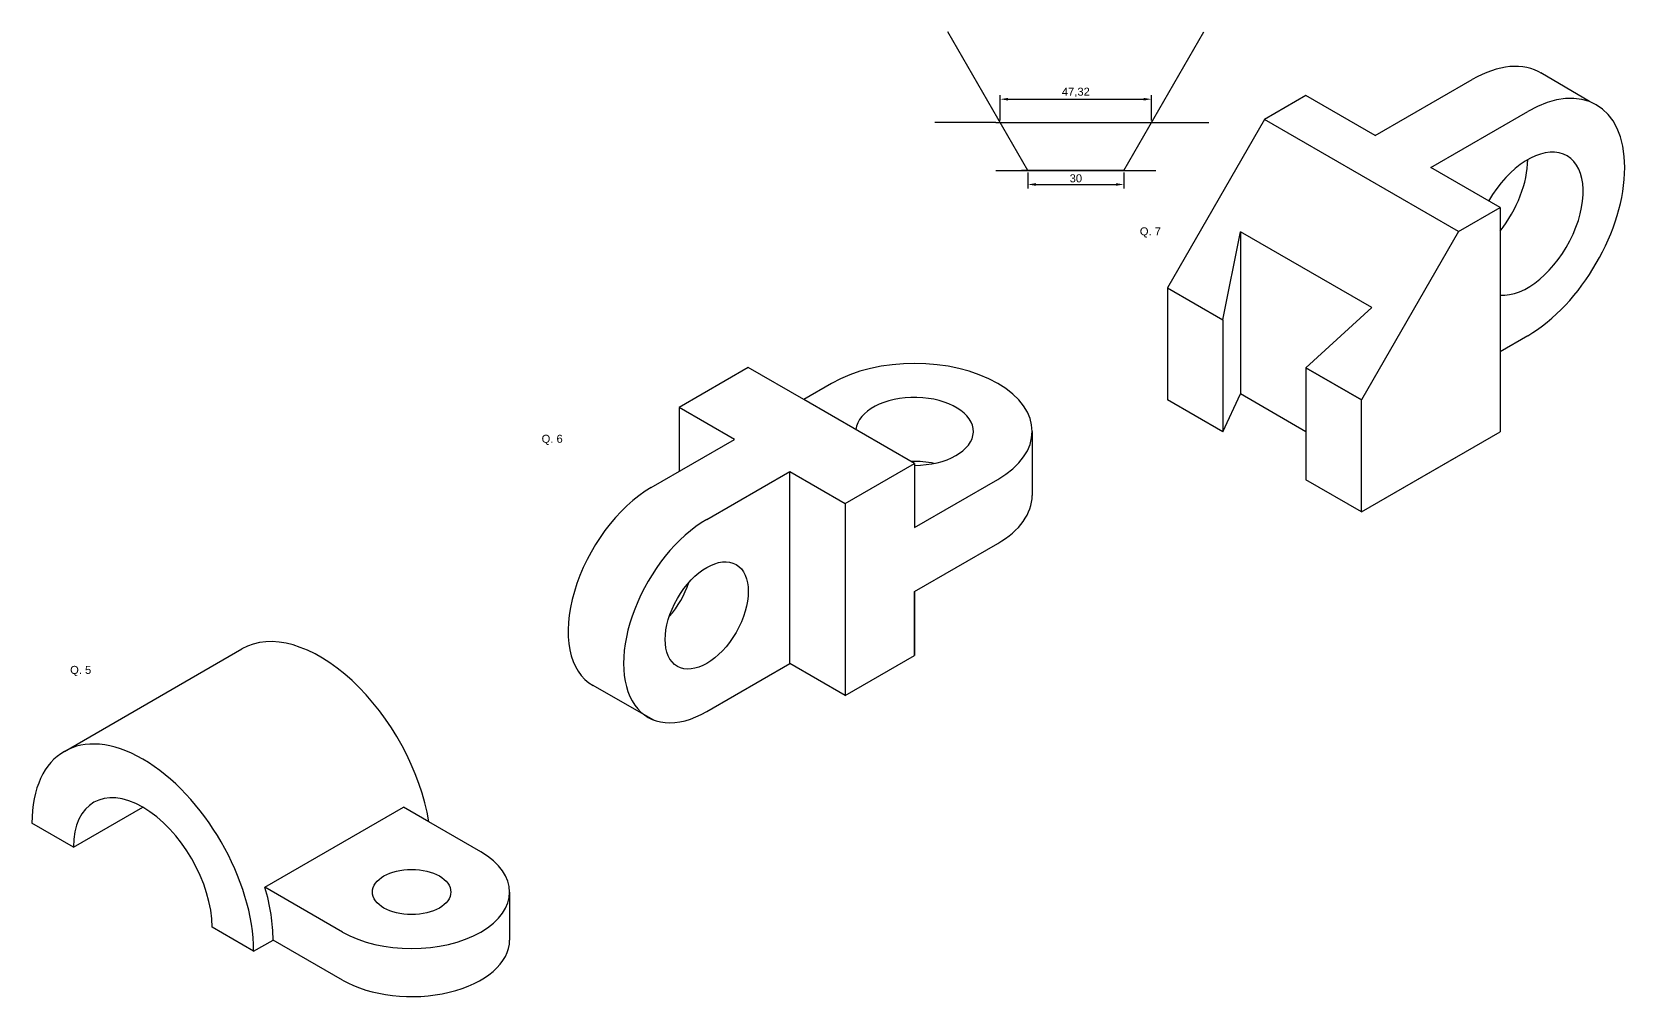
# Model space of a CAD drawing. Header units: millimetres. Extents: x 2896 to 6928, y 1723 to 3545.
# Drawn here: x 3469.2 to 3968.2, y 2002.7 to 2305.4 of the extents above; entities that cross this region are included whole.
import ezdxf

# ---------------------------------------------------------------- set-up
doc = ezdxf.new("R2010")
doc.units = ezdxf.units.MM
doc.styles.get("Standard").update_dxf_attribs({"font": 'arial.ttf'})
doc.dimstyles.new('ISO-25', dxfattribs={"dimtxt": 2.5, "dimasz": 2.5, "dimexe": 1.25, "dimexo": 0.625, "dimtad": 1, "dimtxsty": 'Standard', "dimcen": 2.5, "dimadec": 0, "dimazin": 0, "dimtfac": 1, "dimtmove": 0, "dimatfit": 3, "dimfxl": 1, "dimarcsym": 0})

# ---------------------------------------------------------------- blocks, each defined once
blk = doc.blocks.new('*D1')
at = {"color": 0, "lineweight": -2, "transparency": 16777216}
for p, q in [((3780.38, 2261.5), (3780.38, 2256.52)), ((3810.38, 2261.5), (3810.38, 2256.52)), ((3782.88, 2257.77), (3807.88, 2257.77))]:
    blk.add_line(p, q, dxfattribs=at)
at = {"color": 0, "transparency": 16777216}
for points in [[(3782.88, 2258.19), (3782.88, 2257.36), (3780.38, 2257.77)], [(3807.88, 2258.19), (3807.88, 2257.36), (3810.38, 2257.77)]]:
    blk.add_solid(points, dxfattribs=at)
at = {"layer": 'Defpoints', "color": 0, "transparency": 16777216}
for p in [(3780.38, 2262.12), (3810.38, 2262.12), (3810.38, 2257.77)]:
    blk.add_point(p, dxfattribs=at)
at = {"color": 0, "transparency": 16777216, "insert": (3795.38, 2259.68), "char_height": 2.5, "attachment_point": 5}
blk.add_mtext('30', dxfattribs=at)
blk = doc.blocks.new('*D2')
at = {"color": 0, "lineweight": -2, "transparency": 16777216}
for p, q in [((3771.71, 2277.75), (3771.71, 2285.66)), ((3819.04, 2277.75), (3819.04, 2285.66)), ((3774.21, 2284.41), (3816.54, 2284.41))]:
    blk.add_line(p, q, dxfattribs=at)
at = {"color": 0, "transparency": 16777216}
for points in [[(3774.21, 2284.82), (3774.21, 2283.99), (3771.71, 2284.41)], [(3816.54, 2284.82), (3816.54, 2283.99), (3819.04, 2284.41)]]:
    blk.add_solid(points, dxfattribs=at)
at = {"layer": 'Defpoints', "color": 0, "transparency": 16777216}
for p in [(3819.04, 2284.41), (3771.71, 2277.12), (3819.04, 2277.12)]:
    blk.add_point(p, dxfattribs=at)
at = {"color": 0, "transparency": 16777216, "insert": (3795.38, 2286.53), "char_height": 2.5, "attachment_point": 5}
blk.add_mtext('47,32', dxfattribs=at)

msp = doc.modelspace()

# ---------------------------------------------------------------- linework, layer by layer
for p, q in [((3780.375, 2262.12), (3755.375, 2305.422)), ((3810.375, 2262.12), (3835.375, 2305.422)), ((3955.861, 2283.667), (3940.686, 2292.654)), ((3888.943, 2273.031), (3919.253, 2290.531)), ((3867.292, 2285.531), (3854.302, 2278.031)), ((3888.943, 2273.031), (3867.292, 2285.531)), ((3770.375, 2277.12), (3751.289, 2277.12)), ((3770.375, 2277.12), (3820.375, 2277.12)), ((3820.375, 2277.12), (3836.923, 2277.12)), ((3854.302, 2278.031), (3823.991, 2225.531)), ((3914.923, 2243.031), (3854.302, 2278.031)), ((3906.263, 2263.031), (3936.574, 2280.531)), ((3770.375, 2262.12), (3820.375, 2262.12)), ((3795.375, 2262.12), (3778.375, 2262.12)), ((3810.375, 2262.12), (3780.375, 2262.12)), ((3795.375, 2262.12), (3812.375, 2262.12)), ((3795.375, 2262.12), (3810.375, 2262.12)), ((3927.914, 2250.531), (3906.263, 2263.031)), ((3927.914, 2250.531), (3906.263, 2263.031)), ((3914.923, 2243.031), (3927.914, 2250.531)), ((3927.914, 2250.531), (3927.914, 2180.531)), ((3841.311, 2215.531), (3846.875, 2242.998)), ((3887.855, 2219.338), (3846.875, 2242.998)), ((3887.855, 2219.338), (3846.875, 2242.998)), ((3846.875, 2242.998), (3846.875, 2192.319)), ((3914.923, 2243.031), (3884.612, 2190.531)), ((3823.991, 2225.531), (3823.991, 2190.531)), ((3823.991, 2225.531), (3841.311, 2215.531)), ((3867.292, 2200.531), (3887.855, 2219.338)), ((3841.311, 2215.531), (3841.311, 2180.531)), ((3936.574, 2210.531), (3927.914, 2205.531)), ((3693.034, 2200.631), (3671.383, 2188.131)), ((3710.354, 2190.631), (3693.034, 2200.631)), ((3884.612, 2190.531), (3867.292, 2200.531)), ((3884.612, 2190.531), (3867.292, 2200.531)), ((3867.292, 2200.531), (3884.612, 2190.531)), ((3867.292, 2200.531), (3867.292, 2165.531)), ((3719.015, 2195.631), (3710.354, 2190.631)), ((3841.311, 2180.531), (3846.875, 2192.319)), ((3867.292, 2180.531), (3846.875, 2192.319)), ((3688.704, 2178.131), (3671.383, 2188.131)), ((3671.383, 2188.131), (3671.383, 2168.131)), ((3744.995, 2170.631), (3710.354, 2190.631)), ((3841.311, 2180.531), (3823.991, 2190.531)), ((3884.612, 2155.531), (3884.612, 2190.531)), ((3884.612, 2155.531), (3884.612, 2190.531)), ((3884.612, 2155.531), (3884.612, 2190.531)), ((3662.723, 2163.131), (3688.704, 2178.131)), ((3781.738, 2180.631), (3781.738, 2160.631)), ((3884.612, 2155.531), (3927.914, 2180.531)), ((3884.612, 2155.531), (3914.923, 2173.031)), ((3884.612, 2155.531), (3914.923, 2173.031)), ((3680.044, 2153.131), (3706.024, 2168.131)), ((3680.044, 2153.131), (3706.024, 2168.131)), ((3680.044, 2153.131), (3706.024, 2168.131)), ((3706.024, 2168.131), (3723.345, 2158.131)), ((3706.024, 2108.131), (3706.024, 2168.131)), ((3723.345, 2158.131), (3744.995, 2170.631)), ((3744.995, 2170.631), (3744.995, 2150.631)), ((3744.995, 2150.631), (3770.976, 2165.631)), ((3884.612, 2155.531), (3867.292, 2165.531)), ((3884.612, 2155.531), (3867.292, 2165.531)), ((3723.345, 2158.131), (3723.345, 2098.131)), ((3744.995, 2130.631), (3770.976, 2145.631)), ((3744.995, 2110.631), (3744.995, 2130.631)), ((3744.995, 2130.631), (3744.995, 2110.631)), ((3479.335, 2080.655), (3534.761, 2112.655)), ((3680.044, 2093.131), (3706.024, 2108.131)), ((3723.345, 2098.131), (3706.024, 2108.131)), ((3723.345, 2098.131), (3744.995, 2110.631)), ((3663.479, 2090.456), (3644.352, 2101.311)), ((3482.179, 2050.729), (3503.83, 2063.229)), ((3542.005, 2038.189), (3585.307, 2063.189)), ((3593.197, 2058.633), (3585.307, 2063.189)), ((3482.179, 2050.729), (3469.189, 2058.229)), ((3609.485, 2049.229), (3593.197, 2058.633)), ((3566.184, 2024.229), (3542.005, 2038.189)), ((3618.453, 2036.729), (3618.453, 2021.729)), ((3538.471, 2018.229), (3525.481, 2025.729)), ((3538.471, 2018.229), (3525.481, 2025.729)), ((3538.471, 2018.229), (3544.533, 2021.729)), ((3566.184, 2009.229), (3544.533, 2021.729))]:
    msp.add_line(p, q)
for centre, major_axis, start_param, end_param in [((3919.253, 2255.531), (-21.433, -37.123), 3.128757, 3.9269908), ((3936.574, 2245.531), (-21.433, -37.123), 0.7853982, 3.9269908), ((3936.574, 2245.531), (-12.247, -21.213), 0.2617994, 4.712389), ((3919.253, 2255.531), (-12.247, -21.213), 1.3089969, 2.3561945), ((3744.995, 2180.631), (-36.742, 0), 2.3561945, 5.4977871), ((3744.995, 2180.631), (-18.371, 0), 1.5707963, 6.2275148), ((3744.995, 2160.631), (-18.371, 0), 4.3725521, 4.7680595), ((3662.723, 2133.131), (-18.371, -31.82), 3.9269908, 6.2917146), ((3744.995, 2160.631), (-36.742, 0), 2.3561945, 3.1415927), ((3680.044, 2123.131), (-18.371, -31.82), 3.9269908, 7.0685835), ((3662.723, 2133.131), (-9.186, -15.91), 1.2309594, 1.9106332), ((3559.256, 2070.229), (24.495, -42.426), 0.9867561, 3.1415927), ((3503.83, 2038.229), (24.495, -42.426), 0.7853982, 3.9269908), ((3503.83, 2038.229), (15.309, -26.517), 0.7853982, 3.9269908), ((3587.835, 2036.729), (-30.619, 0), 0.7853982, 3.9269908), ((3509.892, 2041.729), (24.495, -42.426), 0.7853982, 1.1697949), ((3587.835, 2021.729), (-30.619, 0), 7.0685835, 9.424778)]:
    msp.add_ellipse(centre, major_axis=major_axis, ratio=0.5773503, start_param=start_param, end_param=end_param)
for centre, major_axis in [((3680.044, 2123.131), (-9.186, -15.91)), ((3587.835, 2036.729), (-12.247, 0))]:
    msp.add_ellipse(centre, major_axis=major_axis, ratio=0.5773503)

# ---------------------------------------------------------------- texts
at = {"char_height": 2.5, "attachment_point": 1}
for s, width, insert in [('Q. 7', 35.82285, (3815.372, 2244.365)), ('Q. 6', 92.83361, (3628.446, 2179.577)), ('Q. 5', 53.51036, (3481.127, 2107.363))]:
    msp.add_mtext_dynamic_manual_height_columns(s, width=width, gutter_width=12.5, heights=[0], dxfattribs=dict(at, insert=insert))

# ---------------------------------------------------------------- dimensions: what is measured, and where the dimension line sits
for base, p1, p2, picture, middle in [((3819.035, 2284.406), (3771.715, 2277.12), (3819.035, 2277.12), '*D2', (3795.375, 2286.533)), ((3810.375, 2257.775), (3780.375, 2262.12), (3810.375, 2262.12), '*D1', (3795.375, 2259.677))]:
    dim = msp.add_linear_dim(base=base, p1=p1, p2=p2, dimstyle='ISO-25')
    dim.commit()
    dim.dimension.update_dxf_attribs({"geometry": picture, "text_midpoint": middle})

doc.saveas('drawing.dxf')
